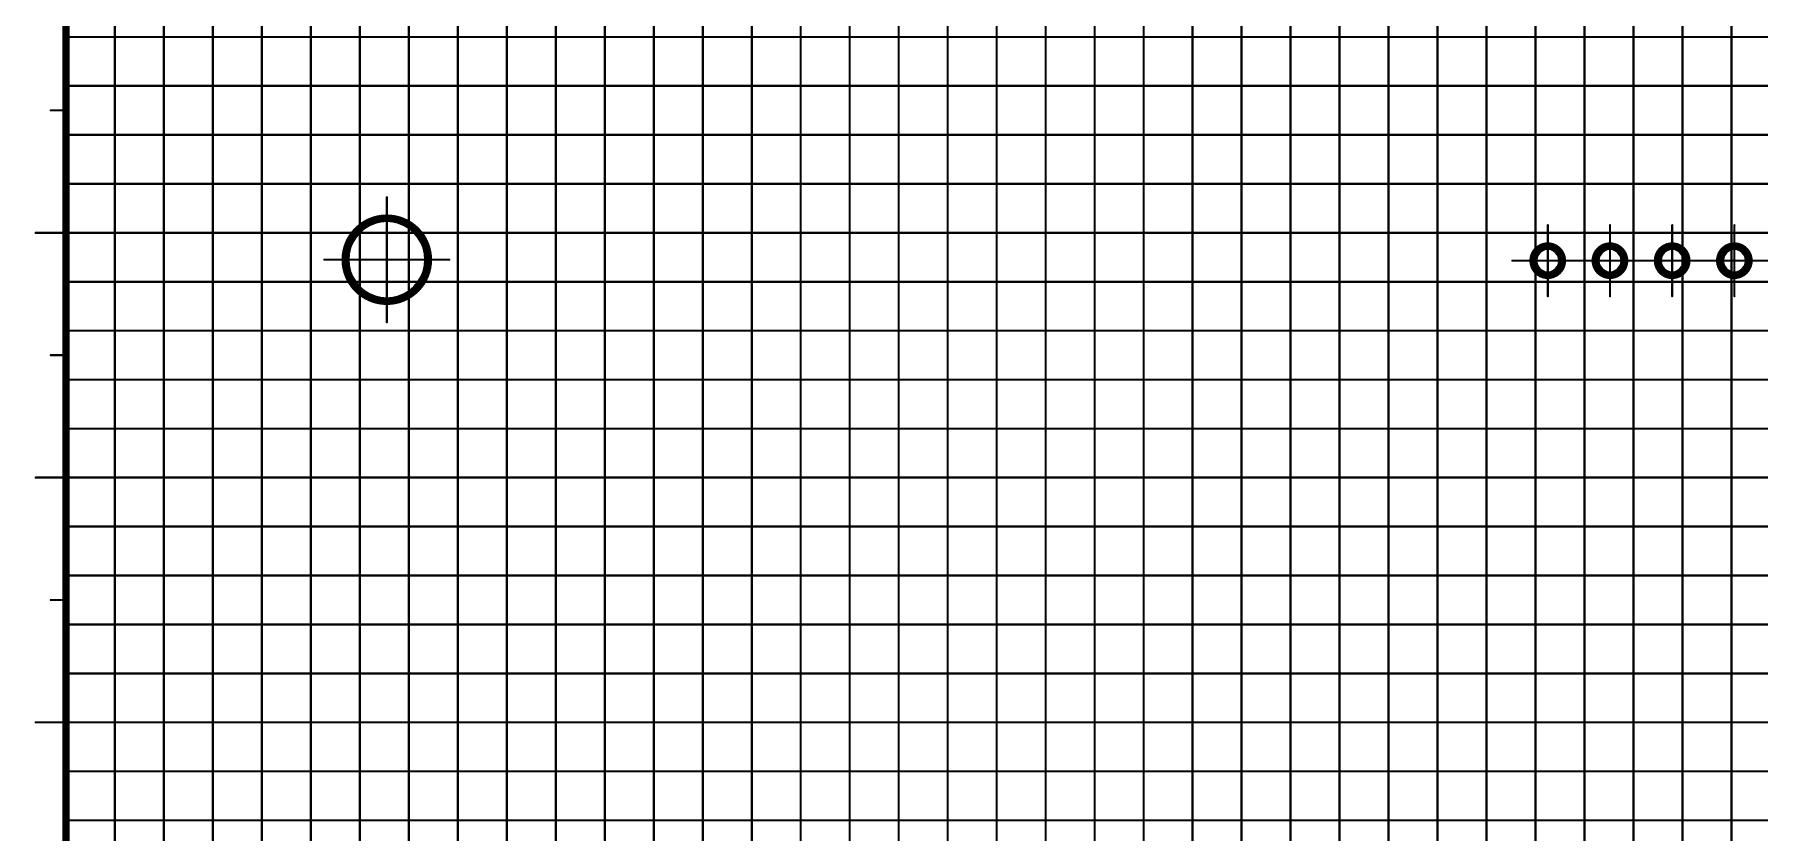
# Model space of a CAD drawing. Header units: millimetres. Extents: x 95 to 923, y 69 to 658.
# Drawn here: x 616.6 to 757.4, y 363 to 428.2 of the extents above; entities that cross this region are included whole.
import ezdxf

# ---------------------------------------------------------------- set-up
doc = ezdxf.new("R2010")
doc.units = ezdxf.units.MM
for name, color, linetype in [('Mechanical11', 56, 'Continuous'), ('Mechanical12', 56, 'Continuous'), ('Mechanical7', 56, 'Continuous'), ('Mechanical9', 56, 'Continuous')]:
    doc.layers.add(name, color=color, linetype=linetype)

msp = doc.modelspace()

# ---------------------------------------------------------------- linework, layer by layer
at = {"layer": 'Mechanical11', "color": 7}
for p, q in [((740.38, 410.62), (740.14, 410.65)), ((740.14, 410.65), (740.14, 409.74)), ((740.6, 410.53), (740.38, 410.62)), ((740.78, 410.38), (740.6, 410.53)), ((740.93, 410.2), (740.78, 410.38)), ((741.02, 409.98), (740.93, 410.2)), ((741.05, 409.74), (741.02, 409.98)), ((745.46, 410.62), (745.22, 410.65)), ((745.22, 410.65), (745.22, 409.74)), ((745.68, 410.53), (745.46, 410.62)), ((745.86, 410.38), (745.68, 410.53)), ((746.01, 410.2), (745.86, 410.38)), ((746.1, 409.98), (746.01, 410.2)), ((746.13, 409.74), (746.1, 409.98)), ((750.54, 410.62), (750.3, 410.65)), ((750.3, 410.65), (750.3, 409.74)), ((750.76, 410.53), (750.54, 410.62)), ((750.94, 410.38), (750.76, 410.53)), ((751.09, 410.2), (750.94, 410.38)), ((751.18, 409.98), (751.09, 410.2)), ((751.21, 409.74), (751.18, 409.98)), ((755.62, 410.62), (755.38, 410.65)), ((755.38, 410.65), (755.38, 409.74)), ((755.84, 410.53), (755.62, 410.62)), ((756.02, 410.38), (755.84, 410.53)), ((756.17, 410.2), (756.02, 410.38)), ((756.26, 409.98), (756.17, 410.2)), ((756.29, 409.74), (756.26, 409.98)), ((645.34, 409.82), (642.23, 409.82)), ((642.23, 409.82), (642.27, 409.34)), ((642.27, 409.34), (642.38, 408.86)), ((642.38, 408.86), (642.57, 408.41)), ((645.34, 406.71), (645.34, 409.82)), ((740.14, 409.74), (741.05, 409.74)), ((745.22, 409.74), (746.13, 409.74)), ((750.3, 409.74), (751.21, 409.74)), ((755.38, 409.74), (756.29, 409.74)), ((642.57, 408.41), (642.83, 407.99)), ((642.83, 407.99), (643.14, 407.62)), ((643.14, 407.62), (643.51, 407.31)), ((643.51, 407.31), (643.93, 407.05)), ((643.93, 407.05), (644.38, 406.86)), ((644.38, 406.86), (644.86, 406.75)), ((644.86, 406.75), (645.34, 406.71))]:
    msp.add_line(p, q, dxfattribs=at)
at = {"layer": 'Mechanical12', "color": 7}
for p, q in [((644.38, 412.78), (643.93, 412.59)), ((644.86, 412.89), (644.38, 412.78)), ((645.34, 412.93), (644.86, 412.89)), ((645.34, 409.82), (645.34, 412.93)), ((645.34, 412.93), (645.34, 409.82)), ((645.83, 412.89), (645.34, 412.93)), ((646.3, 412.78), (645.83, 412.89)), ((646.75, 412.59), (646.3, 412.78)), ((642.83, 411.65), (642.57, 411.23)), ((643.14, 412.02), (642.83, 411.65)), ((643.51, 412.34), (643.14, 412.02)), ((643.93, 412.59), (643.51, 412.34)), ((647.17, 412.34), (646.75, 412.59)), ((647.54, 412.02), (647.17, 412.34)), ((647.86, 411.65), (647.54, 412.02)), ((648.11, 411.23), (647.86, 411.65)), ((642.27, 410.31), (642.23, 409.82)), ((642.38, 410.78), (642.27, 410.31)), ((642.57, 411.23), (642.38, 410.78)), ((648.3, 410.78), (648.11, 411.23)), ((648.41, 410.31), (648.3, 410.78)), ((648.45, 409.82), (648.41, 410.31)), ((739.27, 409.98), (739.23, 409.74)), ((739.36, 410.2), (739.27, 409.98)), ((739.5, 410.38), (739.36, 410.2)), ((739.69, 410.53), (739.5, 410.38)), ((739.91, 410.62), (739.69, 410.53)), ((740.14, 410.65), (739.91, 410.62)), ((740.14, 409.74), (740.14, 410.65)), ((744.35, 409.98), (744.31, 409.74)), ((744.44, 410.2), (744.35, 409.98)), ((744.58, 410.38), (744.44, 410.2)), ((744.77, 410.53), (744.58, 410.38)), ((744.99, 410.62), (744.77, 410.53)), ((745.22, 410.65), (744.99, 410.62)), ((745.22, 409.74), (745.22, 410.65)), ((749.43, 409.98), (749.39, 409.74)), ((749.52, 410.2), (749.43, 409.98)), ((749.66, 410.38), (749.52, 410.2)), ((749.85, 410.53), (749.66, 410.38)), ((750.07, 410.62), (749.85, 410.53)), ((750.3, 410.65), (750.07, 410.62)), ((750.3, 409.74), (750.3, 410.65)), ((754.51, 409.98), (754.47, 409.74)), ((754.6, 410.2), (754.51, 409.98)), ((754.74, 410.38), (754.6, 410.2)), ((754.93, 410.53), (754.74, 410.38)), ((755.15, 410.62), (754.93, 410.53)), ((755.38, 410.65), (755.15, 410.62)), ((755.38, 409.74), (755.38, 410.65)), ((642.23, 409.82), (645.34, 409.82)), ((648.45, 409.82), (645.34, 409.82)), ((645.34, 409.82), (645.34, 406.71)), ((645.34, 409.82), (648.45, 409.82)), ((648.11, 408.41), (648.3, 408.86)), ((648.3, 408.86), (648.41, 409.34)), ((648.41, 409.34), (648.45, 409.82)), ((740.14, 409.74), (739.23, 409.74)), ((739.23, 409.74), (739.27, 409.51)), ((739.23, 409.74), (740.14, 409.74)), ((739.27, 409.51), (739.36, 409.29)), ((739.36, 409.29), (739.5, 409.1)), ((739.5, 409.1), (739.69, 408.96)), ((739.69, 408.96), (739.91, 408.86)), ((739.91, 408.86), (740.14, 408.83)), ((741.05, 409.74), (740.14, 409.74)), ((740.14, 409.74), (740.14, 408.83)), ((740.14, 408.83), (740.14, 409.74)), ((740.14, 408.83), (740.38, 408.86)), ((740.38, 408.86), (740.6, 408.96)), ((740.6, 408.96), (740.78, 409.1)), ((740.78, 409.1), (740.93, 409.29)), ((740.93, 409.29), (741.02, 409.51)), ((741.02, 409.51), (741.05, 409.74)), ((745.22, 409.74), (744.31, 409.74)), ((744.31, 409.74), (744.35, 409.51)), ((744.31, 409.74), (745.22, 409.74)), ((744.35, 409.51), (744.44, 409.29)), ((744.44, 409.29), (744.58, 409.1)), ((744.58, 409.1), (744.77, 408.96)), ((744.77, 408.96), (744.99, 408.86)), ((744.99, 408.86), (745.22, 408.83)), ((746.13, 409.74), (745.22, 409.74)), ((745.22, 409.74), (745.22, 408.83)), ((745.22, 408.83), (745.22, 409.74)), ((745.22, 408.83), (745.46, 408.86)), ((745.46, 408.86), (745.68, 408.96)), ((745.68, 408.96), (745.86, 409.1)), ((745.86, 409.1), (746.01, 409.29)), ((746.01, 409.29), (746.1, 409.51)), ((746.1, 409.51), (746.13, 409.74)), ((750.3, 409.74), (749.39, 409.74)), ((749.39, 409.74), (749.43, 409.51)), ((749.39, 409.74), (750.3, 409.74)), ((749.43, 409.51), (749.52, 409.29)), ((749.52, 409.29), (749.66, 409.1)), ((749.66, 409.1), (749.85, 408.96)), ((749.85, 408.96), (750.07, 408.86)), ((750.07, 408.86), (750.3, 408.83)), ((751.21, 409.74), (750.3, 409.74)), ((750.3, 409.74), (750.3, 408.83)), ((750.3, 408.83), (750.3, 409.74)), ((750.3, 408.83), (750.54, 408.86)), ((750.54, 408.86), (750.76, 408.96)), ((750.76, 408.96), (750.94, 409.1)), ((750.94, 409.1), (751.09, 409.29)), ((751.09, 409.29), (751.18, 409.51)), ((751.18, 409.51), (751.21, 409.74)), ((755.38, 409.74), (754.47, 409.74)), ((754.47, 409.74), (754.51, 409.51)), ((754.47, 409.74), (755.38, 409.74)), ((754.51, 409.51), (754.6, 409.29)), ((754.6, 409.29), (754.74, 409.1)), ((754.74, 409.1), (754.93, 408.96)), ((754.93, 408.96), (755.15, 408.86)), ((755.15, 408.86), (755.38, 408.83)), ((756.29, 409.74), (755.38, 409.74)), ((755.38, 409.74), (755.38, 408.83)), ((755.38, 408.83), (755.38, 409.74)), ((755.38, 408.83), (755.62, 408.86)), ((755.62, 408.86), (755.84, 408.96)), ((755.84, 408.96), (756.02, 409.1)), ((756.02, 409.1), (756.17, 409.29)), ((756.17, 409.29), (756.26, 409.51)), ((756.26, 409.51), (756.29, 409.74)), ((646.75, 407.05), (647.17, 407.31)), ((647.17, 407.31), (647.54, 407.62)), ((647.54, 407.62), (647.86, 407.99)), ((647.86, 407.99), (648.11, 408.41)), ((645.34, 406.71), (645.83, 406.75)), ((645.83, 406.75), (646.3, 406.86)), ((646.3, 406.86), (646.75, 407.05))]:
    msp.add_line(p, q, dxfattribs=at)
at = {"layer": 'Mechanical12', "color": 7, "const_width": 0.6}
msp.add_lwpolyline([(619.14, 250.82), (619.14, 612.02)], dxfattribs=at)
msp.add_lwpolyline([(619.14, 250.82), (619.14, 612.02)], dxfattribs=at)
at = {"layer": 'Mechanical12', "color": 7}
for points, const_width in [([(648.74, 409.82, 1), (641.94, 409.82, 1)], 0.6), ([(641.79, 409.82, 1), (642.09, 409.82, 1)], 0.3), ([(648.59, 409.82, 1), (648.89, 409.82, 1)], 0.3), ([(741.34, 409.74, 1), (738.94, 409.74, 1)], 0.6), ([(738.79, 409.74, 1), (739.09, 409.74, 1)], 0.3), ([(741.19, 409.74, 1), (741.49, 409.74, 1)], 0.3), ([(746.42, 409.74, 1), (744.02, 409.74, 1)], 0.6), ([(743.87, 409.74, 1), (744.17, 409.74, 1)], 0.3), ([(746.27, 409.74, 1), (746.57, 409.74, 1)], 0.3), ([(751.5, 409.74, 1), (749.1, 409.74, 1)], 0.6), ([(748.95, 409.74, 1), (749.25, 409.74, 1)], 0.3), ([(751.35, 409.74, 1), (751.65, 409.74, 1)], 0.3), ([(756.58, 409.74, 1), (754.18, 409.74, 1)], 0.6), ([(754.03, 409.74, 1), (754.33, 409.74, 1)], 0.3), ([(756.43, 409.74, 1), (756.73, 409.74, 1)], 0.3)]:
    msp.add_lwpolyline(points, format="xyb", close=True, dxfattribs=dict(at, const_width=const_width))
at = {"layer": 'Mechanical7', "color": 7, "const_width": 0.18}
for points in [[(645.34, 404.72), (645.34, 414.92)], [(740.14, 406.84), (740.14, 412.64)], [(745.22, 406.84), (745.22, 412.64)], [(750.3, 406.84), (750.3, 412.64)], [(755.38, 406.84), (755.38, 412.64)], [(640.24, 409.82), (650.44, 409.82)], [(737.24, 409.74), (743.04, 409.74)], [(742.32, 409.74), (748.12, 409.74)], [(747.4, 409.74), (753.2, 409.74)], [(752.48, 409.74), (758.28, 409.74)]]:
    msp.add_lwpolyline(points, dxfattribs=at)
at = {"layer": 'Mechanical7', "color": 7, "const_width": 0.09}
for points in [[(645.3, 414.92, 1), (645.39, 414.92, 1)], [(740.1, 412.64, 1), (740.19, 412.64, 1)], [(745.18, 412.64, 1), (745.27, 412.64, 1)], [(750.26, 412.64, 1), (750.35, 412.64, 1)], [(755.34, 412.64, 1), (755.43, 412.64, 1)], [(640.2, 409.82, 1), (640.29, 409.82, 1)], [(650.4, 409.82, 1), (650.49, 409.82, 1)], [(737.2, 409.74, 1), (737.29, 409.74, 1)], [(742.28, 409.74, 1), (742.37, 409.74, 1)], [(743, 409.74, 1), (743.09, 409.74, 1)], [(747.36, 409.74, 1), (747.45, 409.74, 1)], [(748.08, 409.74, 1), (748.17, 409.74, 1)], [(752.44, 409.74, 1), (752.53, 409.74, 1)], [(753.16, 409.74, 1), (753.25, 409.74, 1)], [(740.1, 406.84, 1), (740.19, 406.84, 1)], [(745.18, 406.84, 1), (745.27, 406.84, 1)], [(750.26, 406.84, 1), (750.35, 406.84, 1)], [(755.34, 406.84, 1), (755.43, 406.84, 1)], [(645.3, 404.72, 1), (645.39, 404.72, 1)]]:
    msp.add_lwpolyline(points, format="xyb", close=True, dxfattribs=at)
at = {"layer": 'Mechanical9', "color": 7, "const_width": 0.18}
for points in [[(619.14, 250.82), (619.14, 612.02)], [(623.14, 250.82), (623.14, 612.02)], [(627.14, 250.82), (627.14, 612.02)], [(631.14, 250.82), (631.14, 612.02)], [(635.14, 250.82), (635.14, 612.02)], [(639.14, 250.82), (639.14, 612.02)], [(643.14, 250.82), (643.14, 612.02)], [(647.14, 250.82), (647.14, 612.02)], [(651.14, 250.82), (651.14, 612.02)], [(655.14, 250.82), (655.14, 612.02)], [(659.14, 250.82), (659.14, 612.02)], [(663.14, 250.82), (663.14, 612.02)], [(667.14, 250.82), (667.14, 612.02)], [(671.14, 250.82), (671.14, 612.02)], [(675.14, 250.82), (675.14, 612.02)], [(679.14, 250.82), (679.14, 612.02)], [(683.14, 250.82), (683.14, 612.02)], [(687.14, 250.82), (687.14, 612.02)], [(691.14, 250.82), (691.14, 612.02)], [(695.14, 250.82), (695.14, 612.02)], [(699.14, 250.82), (699.14, 612.02)], [(703.14, 250.82), (703.14, 612.02)], [(707.14, 250.82), (707.14, 612.02)], [(711.14, 250.82), (711.14, 612.02)], [(715.14, 250.82), (715.14, 612.02)], [(719.14, 250.82), (719.14, 612.02)], [(723.14, 250.82), (723.14, 612.02)], [(727.14, 250.82), (727.14, 612.02)], [(731.14, 250.82), (731.14, 612.02)], [(735.14, 250.82), (735.14, 612.02)], [(739.14, 250.82), (739.14, 612.02)], [(743.14, 250.82), (743.14, 612.02)], [(747.14, 250.82), (747.14, 612.02)], [(751.14, 250.82), (751.14, 612.02)], [(755.14, 250.82), (755.14, 612.02)], [(619.14, 428.02), (861.34, 428.02)], [(619.14, 424.02), (861.34, 424.02)], [(617.9, 422.02), (619.14, 422.02)], [(619.14, 420.02), (861.34, 420.02)], [(619.14, 416.02), (861.34, 416.02)], [(616.66, 412.02), (619.14, 412.02)], [(617.9, 412.02), (619.14, 412.02)], [(619.14, 412.02), (861.34, 412.02)], [(619.14, 408.02), (861.34, 408.02)], [(619.14, 404.02), (861.34, 404.02)], [(617.9, 402.02), (619.14, 402.02)], [(619.14, 400.02), (861.34, 400.02)], [(619.14, 396.02), (861.34, 396.02)], [(616.66, 392.02), (619.14, 392.02)], [(617.9, 392.02), (619.14, 392.02)], [(619.14, 392.02), (861.34, 392.02)], [(619.14, 388.02), (861.34, 388.02)], [(619.14, 384.02), (861.34, 384.02)], [(617.9, 382.02), (619.14, 382.02)], [(619.14, 380.02), (861.34, 380.02)], [(619.14, 376.02), (861.34, 376.02)], [(616.66, 372.02), (619.14, 372.02)], [(617.9, 372.02), (619.14, 372.02)], [(619.14, 372.02), (861.34, 372.02)], [(619.14, 368.02), (861.34, 368.02)], [(619.14, 364.02), (861.34, 364.02)]]:
    msp.add_lwpolyline(points, dxfattribs=at)
at = {"layer": 'Mechanical9', "color": 7, "const_width": 0.09}
for points in [[(619.1, 428.02, 1), (619.19, 428.02, 1)], [(619.1, 424.02, 1), (619.19, 424.02, 1)], [(617.86, 422.02, 1), (617.95, 422.02, 1)], [(619.1, 422.02, 1), (619.19, 422.02, 1)], [(619.1, 420.02, 1), (619.19, 420.02, 1)], [(619.1, 416.02, 1), (619.19, 416.02, 1)], [(616.62, 412.02, 1), (616.71, 412.02, 1)], [(617.86, 412.02, 1), (617.95, 412.02, 1)], [(619.1, 412.02, 1), (619.19, 412.02, 1)], [(619.1, 412.02, 1), (619.19, 412.02, 1)], [(619.1, 412.02, 1), (619.19, 412.02, 1)], [(619.1, 408.02, 1), (619.19, 408.02, 1)], [(619.1, 404.02, 1), (619.19, 404.02, 1)], [(617.86, 402.02, 1), (617.95, 402.02, 1)], [(619.1, 402.02, 1), (619.19, 402.02, 1)], [(619.1, 400.02, 1), (619.19, 400.02, 1)], [(619.1, 396.02, 1), (619.19, 396.02, 1)], [(616.62, 392.02, 1), (616.71, 392.02, 1)], [(617.86, 392.02, 1), (617.95, 392.02, 1)], [(619.1, 392.02, 1), (619.19, 392.02, 1)], [(619.1, 392.02, 1), (619.19, 392.02, 1)], [(619.1, 392.02, 1), (619.19, 392.02, 1)], [(619.1, 388.02, 1), (619.19, 388.02, 1)], [(619.1, 384.02, 1), (619.19, 384.02, 1)], [(617.86, 382.02, 1), (617.95, 382.02, 1)], [(619.1, 382.02, 1), (619.19, 382.02, 1)], [(619.1, 380.02, 1), (619.19, 380.02, 1)], [(619.1, 376.02, 1), (619.19, 376.02, 1)], [(616.62, 372.02, 1), (616.71, 372.02, 1)], [(617.86, 372.02, 1), (617.95, 372.02, 1)], [(619.1, 372.02, 1), (619.19, 372.02, 1)], [(619.1, 372.02, 1), (619.19, 372.02, 1)], [(619.1, 372.02, 1), (619.19, 372.02, 1)], [(619.1, 368.02, 1), (619.19, 368.02, 1)], [(619.1, 364.02, 1), (619.19, 364.02, 1)]]:
    msp.add_lwpolyline(points, format="xyb", close=True, dxfattribs=at)

doc.saveas('drawing.dxf')
